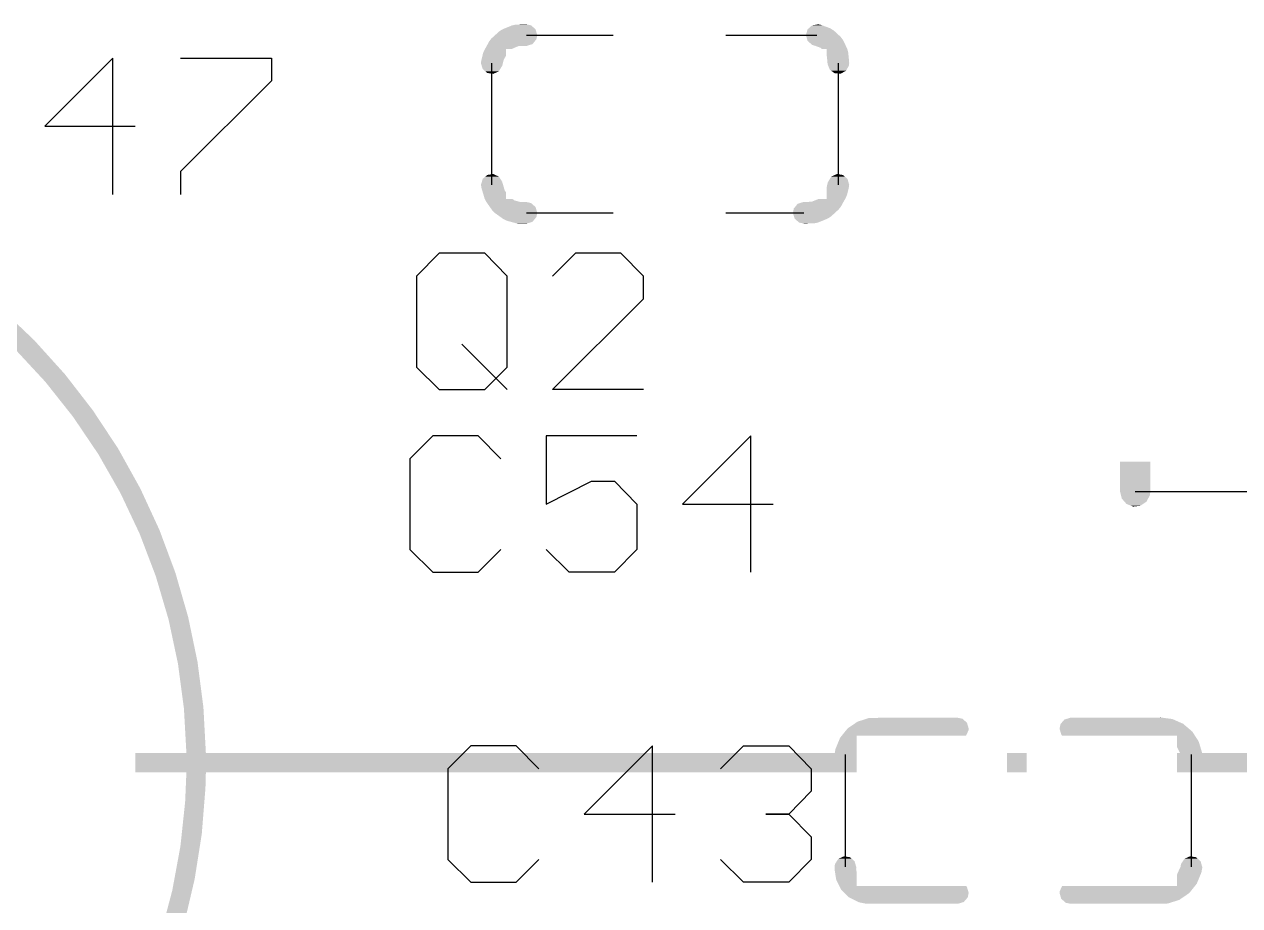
# Model space of a CAD drawing. Extents: x 0 to 3.48, y -0.08 to 2.34.
# Drawn here: x 0.3737 to 0.6547, y 0.9517 to 1.1554 of the extents above; entities that cross this region are included whole.
import ezdxf

# ---------------------------------------------------------------- set-up
doc = ezdxf.new("R2010")
doc.units = 0
doc.layers.add('GTO', color=7, linetype='Continuous')

msp = doc.modelspace()

# ---------------------------------------------------------------- linework, layer by layer
at = {"layer": 'GTO'}
for points in [[(0.48975, 1.15294), (0.50978, 1.15294)], [(0.53583, 1.15294), (0.55686, 1.15294)], [(0.3941, 1.1161), (0.3941, 1.1476), (0.3784, 1.1319), (0.3993, 1.1319)], [(0.4098, 1.1476), (0.4308, 1.1476), (0.4308, 1.1424), (0.4098, 1.1214), (0.4098, 1.1161)], [(0.48173, 1.11835), (0.48173, 1.14646)], [(0.56187, 1.11835), (0.56187, 1.14646)], [(0.48975, 1.11186), (0.50978, 1.11186)], [(0.53583, 1.11186), (0.55386, 1.11186)], [(0.4853, 1.0762), (0.4853, 1.0972), (0.4801, 1.1025), (0.4696, 1.1025), (0.4643, 1.0972), (0.4643, 1.0762), (0.4696, 1.071), (0.4801, 1.071)], [(0.5168, 1.071), (0.4958, 1.071), (0.5168, 1.092), (0.5168, 1.0972), (0.5116, 1.1025), (0.5011, 1.1025), (0.4958, 1.0972)], [(0.4748, 1.0815), (0.4853, 1.071)], [(0.4801, 1.071), (0.4853, 1.0762)], [(0.4838, 1.055), (0.4786, 1.0603), (0.4681, 1.0603), (0.4628, 1.055), (0.4628, 1.034), (0.4681, 1.0288), (0.4786, 1.0288), (0.4838, 1.034)], [(0.5153, 1.0603), (0.4943, 1.0603), (0.4943, 1.0445), (0.5048, 1.0498), (0.5101, 1.0498), (0.5153, 1.0445), (0.5153, 1.034), (0.5101, 1.0288), (0.4996, 1.0288), (0.4943, 1.034)], [(0.5416, 1.0288), (0.5416, 1.0603), (0.5258, 1.0445), (0.5468, 1.0445)], [(0.6305, 1.0474), (0.7905, 1.0474)], [(0.4926, 0.9833), (0.4874, 0.9886), (0.4769, 0.9886), (0.4716, 0.9833), (0.4716, 0.9623), (0.4769, 0.9571), (0.4874, 0.9571), (0.4926, 0.9623)], [(0.5189, 0.9571), (0.5189, 0.9886), (0.5031, 0.9728), (0.5241, 0.9728)], [(0.5346, 0.9833), (0.5399, 0.9886), (0.5504, 0.9886), (0.5556, 0.9833), (0.5556, 0.9781), (0.5504, 0.9728), (0.5451, 0.9728), (0.5504, 0.9728), (0.5556, 0.9676), (0.5556, 0.9623), (0.5504, 0.9571), (0.5399, 0.9571), (0.5346, 0.9623)], [(0.5635, 0.9606), (0.5635, 0.9866)], [(0.6435, 0.9606), (0.6435, 0.9866)]]:
    msp.add_lwpolyline(points, dxfattribs=at)
for points in [[(0.48423, 1.15429), (0.48643, 1.15519), (0.49185, 1.15429), (0.49083, 1.15519)], [(0.48643, 1.15519), (0.48653, 1.15521), (0.49083, 1.15519), (0.4908, 1.15521)], [(0.48653, 1.15521), (0.4873, 1.15537), (0.4908, 1.15521), (0.49, 1.15537)], [(0.4873, 1.15537), (0.48968, 1.15544), (0.49, 1.15537), (0.48968, 1.15544)], [(0.55503, 1.15453), (0.55579, 1.1552), (0.55997, 1.15453), (0.55813, 1.1552)], [(0.55579, 1.1552), (0.55613, 1.15526), (0.55813, 1.1552), (0.55799, 1.15526)], [(0.55613, 1.15526), (0.55697, 1.15539), (0.55799, 1.15526), (0.55744, 1.15539)], [(0.55697, 1.15539), (0.55718, 1.15542), (0.55744, 1.15539), (0.55718, 1.15542)], [(0.48149, 1.15195), (0.48166, 1.15217), (0.49204, 1.15195), (0.49209, 1.15217)], [(0.48166, 1.15217), (0.48251, 1.15294), (0.49209, 1.15217), (0.49225, 1.15294)], [(0.48251, 1.15294), (0.48348, 1.15382), (0.49225, 1.15294), (0.49199, 1.15382)], [(0.48348, 1.15382), (0.48421, 1.15428), (0.49199, 1.15382), (0.49186, 1.15428)], [(0.48421, 1.15428), (0.48423, 1.15429), (0.49186, 1.15428), (0.49185, 1.15429)], [(0.55436, 1.15294), (0.55467, 1.15401), (0.56196, 1.15294), (0.5608, 1.15401)], [(0.55448, 1.15254), (0.55436, 1.15294), (0.56239, 1.15254), (0.56196, 1.15294)], [(0.5547, 1.1518), (0.55448, 1.15254), (0.56294, 1.1518), (0.56239, 1.15254)], [(0.55467, 1.15401), (0.55475, 1.15427), (0.5608, 1.15401), (0.56038, 1.15427)], [(0.55475, 1.15427), (0.55503, 1.15453), (0.56038, 1.15427), (0.55997, 1.15453)], [(0.47994, 1.14932), (0.48019, 1.14977), (0.48503, 1.14932), (0.48503, 1.14977)], [(0.48019, 1.14978), (0.48022, 1.14982), (0.48647, 1.14978), (0.48651, 1.14982)], [(0.48019, 1.14977), (0.48019, 1.14978), (0.48646, 1.14977), (0.48647, 1.14978)], [(0.48022, 1.14982), (0.48053, 1.15039), (0.48651, 1.14982), (0.4879, 1.15039)], [(0.48053, 1.15039), (0.48056, 1.15044), (0.4879, 1.15039), (0.48982, 1.15044)], [(0.48056, 1.15044), (0.4808, 1.15087), (0.48982, 1.15044), (0.49115, 1.15087)], [(0.4808, 1.15087), (0.48115, 1.15152), (0.49115, 1.15087), (0.49168, 1.15152)], [(0.48115, 1.15152), (0.48149, 1.15195), (0.49168, 1.15152), (0.49204, 1.15195)], [(0.55475, 1.1516), (0.5547, 1.1518), (0.56304, 1.1516), (0.56294, 1.1518)], [(0.55581, 1.15068), (0.55475, 1.1516), (0.56349, 1.15068), (0.56304, 1.1516)], [(0.55653, 1.15046), (0.55581, 1.15068), (0.56359, 1.15046), (0.56349, 1.15068)], [(0.55777, 1.15001), (0.55653, 1.15046), (0.56381, 1.15001), (0.56359, 1.15046)], [(0.558, 1.14979), (0.55777, 1.15001), (0.56391, 1.14979), (0.56381, 1.15001)], [(0.55802, 1.14978), (0.558, 1.14979), (0.56392, 1.14978), (0.56391, 1.14979)], [(0.55802, 1.14977), (0.55802, 1.14978), (0.56392, 1.14977), (0.56392, 1.14978)], [(0.55918, 1.14893), (0.55918, 1.14977), (0.56415, 1.14893), (0.56392, 1.14977)], [(0.47923, 1.14645), (0.4793, 1.14704), (0.4843, 1.14645), (0.48445, 1.14704)], [(0.4793, 1.14704), (0.47934, 1.1472), (0.48445, 1.14704), (0.48448, 1.1472)], [(0.47934, 1.1472), (0.47958, 1.14819), (0.48448, 1.1472), (0.48503, 1.14819)], [(0.47958, 1.14819), (0.4797, 1.14869), (0.48503, 1.14819), (0.48503, 1.14869)], [(0.4797, 1.1487), (0.47994, 1.14932), (0.48503, 1.1487), (0.48503, 1.14932)], [(0.4797, 1.14869), (0.4797, 1.1487), (0.48503, 1.14869), (0.48503, 1.1487)], [(0.55918, 1.1481), (0.55918, 1.14893), (0.56423, 1.1481), (0.56415, 1.14893)], [(0.55921, 1.14803), (0.55918, 1.1481), (0.56424, 1.14803), (0.56423, 1.1481)], [(0.55922, 1.14802), (0.55921, 1.14803), (0.56424, 1.14802), (0.56424, 1.14803)], [(0.55934, 1.14669), (0.55922, 1.14802), (0.56436, 1.14669), (0.56424, 1.14802)], [(0.55936, 1.14645), (0.55934, 1.14669), (0.56437, 1.14645), (0.56436, 1.14669)], [(0.4794, 1.14587), (0.47923, 1.14645), (0.48416, 1.14587), (0.4843, 1.14645)], [(0.47963, 1.14511), (0.4794, 1.14587), (0.48369, 1.14511), (0.48416, 1.14587)], [(0.48027, 1.14454), (0.47963, 1.14511), (0.48334, 1.14454), (0.48369, 1.14511)], [(0.48068, 1.14419), (0.48027, 1.14454), (0.48254, 1.14419), (0.48334, 1.14454)], [(0.48206, 1.14398), (0.48068, 1.14419), (0.48206, 1.14398), (0.48254, 1.14419)], [(0.55938, 1.14622), (0.55936, 1.14645), (0.56435, 1.14622), (0.56437, 1.14645)], [(0.55949, 1.14594), (0.55938, 1.14622), (0.56432, 1.14594), (0.56435, 1.14622)], [(0.5599, 1.14492), (0.55949, 1.14594), (0.56377, 1.14492), (0.56432, 1.14594)], [(0.5602, 1.14471), (0.5599, 1.14492), (0.56365, 1.14471), (0.56377, 1.14492)], [(0.56103, 1.14411), (0.5602, 1.14471), (0.56258, 1.14411), (0.56365, 1.14471)], [(0.56243, 1.14403), (0.56103, 1.14411), (0.56243, 1.14403), (0.56258, 1.14411)], [(0.47923, 1.11835), (0.47945, 1.11906), (0.48434, 1.11835), (0.48413, 1.11906)], [(0.47945, 1.11906), (0.47965, 1.11972), (0.48413, 1.11906), (0.4837, 1.11972)], [(0.47965, 1.11972), (0.48025, 1.12023), (0.4837, 1.11972), (0.48337, 1.12023)], [(0.48025, 1.12023), (0.48071, 1.12062), (0.48337, 1.12023), (0.48252, 1.12062)], [(0.48071, 1.12062), (0.4821, 1.12082), (0.48252, 1.12062), (0.4821, 1.12082)], [(0.5593, 1.11835), (0.55944, 1.11893), (0.56437, 1.11835), (0.5642, 1.11893)], [(0.55944, 1.11893), (0.55991, 1.11969), (0.5642, 1.11893), (0.56398, 1.11969)], [(0.55991, 1.11969), (0.56026, 1.12025), (0.56398, 1.11969), (0.56333, 1.12025)], [(0.56026, 1.12025), (0.56106, 1.12061), (0.56333, 1.12025), (0.56292, 1.12061)], [(0.56106, 1.12061), (0.56154, 1.12082), (0.56292, 1.12061), (0.56154, 1.12082)], [(0.47934, 1.11763), (0.47923, 1.11835), (0.48455, 1.11763), (0.48434, 1.11835)], [(0.47952, 1.11701), (0.47934, 1.11763), (0.48474, 1.11701), (0.48455, 1.11763)], [(0.47965, 1.1166), (0.47952, 1.11701), (0.48503, 1.1166), (0.48474, 1.11701)], [(0.48006, 1.1152), (0.47965, 1.1166), (0.48503, 1.1152), (0.48503, 1.1166)], [(0.55918, 1.11784), (0.5593, 1.11835), (0.56431, 1.11784), (0.56437, 1.11835)], [(0.55918, 1.11776), (0.55918, 1.11784), (0.5643, 1.11776), (0.56431, 1.11784)], [(0.55918, 1.1161), (0.55918, 1.11776), (0.5639, 1.1161), (0.5643, 1.11776)], [(0.55918, 1.11549), (0.55918, 1.1161), (0.56366, 1.11549), (0.5639, 1.1161)], [(0.48014, 1.11503), (0.48006, 1.1152), (0.48503, 1.11503), (0.48503, 1.1152)], [(0.48014, 1.11502), (0.48014, 1.11503), (0.48656, 1.11502), (0.48655, 1.11503)], [(0.48028, 1.11474), (0.48014, 1.11502), (0.48696, 1.11474), (0.48656, 1.11502)], [(0.48028, 1.11473), (0.48028, 1.11474), (0.48696, 1.11473), (0.48696, 1.11474)], [(0.48041, 1.11447), (0.48028, 1.11473), (0.4879, 1.11447), (0.48696, 1.11473)], [(0.48052, 1.11432), (0.48041, 1.11447), (0.48846, 1.11432), (0.4879, 1.11447)], [(0.48065, 1.11412), (0.48052, 1.11432), (0.4908, 1.11412), (0.48985, 1.11432)], [(0.4813, 1.1132), (0.48065, 1.11412), (0.49185, 1.1132), (0.4908, 1.11412)], [(0.48184, 1.11243), (0.4813, 1.1132), (0.49208, 1.11243), (0.49185, 1.1132)], [(0.48846, 1.11432), (0.48967, 1.11436), (0.48985, 1.11432), (0.48967, 1.11436)], [(0.55152, 1.11263), (0.55156, 1.11285), (0.56194, 1.11263), (0.56211, 1.11285)], [(0.55156, 1.11285), (0.55192, 1.11328), (0.56211, 1.11285), (0.56245, 1.11328)], [(0.55192, 1.11328), (0.55245, 1.11393), (0.56245, 1.11328), (0.56281, 1.11393)], [(0.55245, 1.11393), (0.55379, 1.11436), (0.56281, 1.11393), (0.56304, 1.11436)], [(0.55379, 1.11436), (0.5557, 1.11441), (0.56304, 1.11436), (0.56307, 1.11441)], [(0.5557, 1.11441), (0.55709, 1.11498), (0.56308, 1.11441), (0.56339, 1.11498)], [(0.5557, 1.11441), (0.5557, 1.11441), (0.56307, 1.11441), (0.56308, 1.11441)], [(0.55709, 1.11498), (0.55714, 1.11502), (0.56339, 1.11498), (0.56341, 1.11502)], [(0.55714, 1.11502), (0.55714, 1.11503), (0.56341, 1.11502), (0.56341, 1.11503)], [(0.55917, 1.11503), (0.55918, 1.11503), (0.56341, 1.11503), (0.56342, 1.11503)], [(0.55918, 1.11503), (0.55918, 1.11549), (0.56342, 1.11503), (0.56366, 1.11549)], [(0.4824, 1.11186), (0.48184, 1.11243), (0.49225, 1.11186), (0.49208, 1.11243)], [(0.48243, 1.11183), (0.4824, 1.11186), (0.49224, 1.11183), (0.49225, 1.11186)], [(0.48376, 1.11088), (0.48243, 1.11183), (0.49205, 1.11088), (0.49224, 1.11183)], [(0.4844, 1.11041), (0.48376, 1.11088), (0.49167, 1.11041), (0.49205, 1.11088)], [(0.4852, 1.11003), (0.4844, 1.11041), (0.49135, 1.11003), (0.49167, 1.11041)], [(0.48607, 1.10979), (0.4852, 1.11003), (0.49116, 1.10979), (0.49135, 1.11003)], [(0.55136, 1.11186), (0.55152, 1.11263), (0.56109, 1.11186), (0.56194, 1.11263)], [(0.55161, 1.11098), (0.55136, 1.11186), (0.56013, 1.11098), (0.56109, 1.11186)], [(0.55175, 1.11052), (0.55161, 1.11098), (0.5594, 1.11052), (0.56013, 1.11098)], [(0.55175, 1.11051), (0.55175, 1.11052), (0.55938, 1.11051), (0.5594, 1.11052)], [(0.55278, 1.10961), (0.55175, 1.11051), (0.55718, 1.10961), (0.55938, 1.11051)], [(0.4875, 1.1094), (0.48607, 1.10979), (0.48995, 1.1094), (0.49116, 1.10979)], [(0.48782, 1.10936), (0.4875, 1.1094), (0.48983, 1.10936), (0.48995, 1.1094)], [(0.48824, 1.10931), (0.48782, 1.10936), (0.48824, 1.10931), (0.48983, 1.10936)], [(0.5528, 1.10959), (0.55278, 1.10961), (0.55708, 1.10959), (0.55718, 1.10961)], [(0.5536, 1.10943), (0.5528, 1.10959), (0.5563, 1.10943), (0.55708, 1.10959)], [(0.55393, 1.10936), (0.5536, 1.10943), (0.55393, 1.10936), (0.5563, 1.10943)], [(0.36931, 1.08239), (0.36375, 1.08753), (0.37595, 1.08239), (0.37055, 1.08753)], [(0.37139, 1.08046), (0.36931, 1.08239), (0.37769, 1.08046), (0.37595, 1.08239)], [(0.37689, 1.07453), (0.37139, 1.08046), (0.38304, 1.07453), (0.37769, 1.08046)], [(0.37847, 1.07283), (0.37689, 1.07453), (0.38436, 1.07283), (0.38304, 1.07453)], [(0.38376, 1.06616), (0.37847, 1.07283), (0.38952, 1.06616), (0.38436, 1.07283)], [(0.38494, 1.06467), (0.38376, 1.06616), (0.3905, 1.06467), (0.38952, 1.06616)], [(0.3899, 1.05733), (0.38494, 1.06467), (0.39535, 1.05733), (0.3905, 1.06467)], [(0.39077, 1.05604), (0.3899, 1.05733), (0.39606, 1.05604), (0.39535, 1.05733)], [(0.3953, 1.04808), (0.39077, 1.05604), (0.40049, 1.04808), (0.39606, 1.05604)], [(0.627, 1.0474), (0.627, 1.05428), (0.634, 1.0474), (0.634, 1.05428)], [(0.627, 1.05428), (0.627, 1.05428), (0.634, 1.05428), (0.627, 1.05428)], [(0.39591, 1.04699), (0.3953, 1.04808), (0.40099, 1.04699), (0.40049, 1.04808)], [(0.39993, 1.03847), (0.39591, 1.04699), (0.40492, 1.03847), (0.40099, 1.04699)], [(0.62723, 1.04648), (0.627, 1.0474), (0.63388, 1.04648), (0.634, 1.0474)], [(0.6274, 1.04579), (0.62723, 1.04648), (0.63349, 1.04579), (0.63388, 1.04648)], [(0.62806, 1.04503), (0.6274, 1.04579), (0.63307, 1.04503), (0.63349, 1.04579)], [(0.62849, 1.04454), (0.62806, 1.04503), (0.63233, 1.04454), (0.63307, 1.04503)], [(0.62959, 1.04411), (0.62849, 1.04454), (0.63169, 1.04411), (0.63233, 1.04454)], [(0.63004, 1.04393), (0.62959, 1.04411), (0.63004, 1.04393), (0.63169, 1.04411)], [(0.40035, 1.03757), (0.39993, 1.03847), (0.40525, 1.03757), (0.40492, 1.03847)], [(0.40378, 1.02855), (0.40035, 1.03757), (0.40861, 1.02855), (0.40525, 1.03757)], [(0.40405, 1.02784), (0.40378, 1.02855), (0.40881, 1.02784), (0.40861, 1.02855)], [(0.40684, 1.01838), (0.40405, 1.02784), (0.41154, 1.01838), (0.40881, 1.02784)], [(0.407, 1.01786), (0.40684, 1.01838), (0.41165, 1.01786), (0.41154, 1.01838)], [(0.40909, 1.00802), (0.407, 1.01786), (0.4137, 1.00802), (0.41165, 1.01786)], [(0.40917, 1.00767), (0.40909, 1.00802), (0.41374, 1.00767), (0.4137, 1.00802)], [(0.41052, 0.99753), (0.40917, 1.00767), (0.41506, 0.99753), (0.41374, 1.00767)], [(0.41055, 0.99735), (0.41052, 0.99753), (0.41507, 0.99735), (0.41506, 0.99753)], [(0.41113, 0.98696), (0.41055, 0.99735), (0.41563, 0.98696), (0.41507, 0.99735)], [(0.56628, 0.99419), (0.56838, 0.99487), (0.59133, 0.99419), (0.59056, 0.99487)], [(0.56838, 0.99487), (0.56891, 0.99504), (0.59056, 0.99487), (0.58979, 0.99504)], [(0.56891, 0.99504), (0.57164, 0.9951), (0.58979, 0.99504), (0.5895, 0.9951)], [(0.61416, 0.99471), (0.61455, 0.99482), (0.63932, 0.99471), (0.63906, 0.99482)], [(0.61455, 0.99482), (0.6155, 0.9951), (0.63906, 0.99482), (0.63687, 0.9951)], [(0.63534, 0.9951), (0.63633, 0.99517), (0.63687, 0.9951), (0.63633, 0.99517)], [(0.56267, 0.99098), (0.5637, 0.99225), (0.5914, 0.99098), (0.59198, 0.99225)], [(0.5637, 0.99225), (0.56398, 0.9926), (0.59198, 0.99225), (0.592, 0.9926)], [(0.56398, 0.9926), (0.564, 0.99263), (0.592, 0.9926), (0.59199, 0.99263)], [(0.564, 0.99263), (0.56592, 0.99394), (0.59199, 0.99263), (0.59161, 0.99394)], [(0.56592, 0.99394), (0.56628, 0.99419), (0.59161, 0.99394), (0.59133, 0.99419)], [(0.613, 0.9926), (0.61324, 0.99365), (0.64289, 0.9926), (0.64165, 0.99365)], [(0.6132, 0.99192), (0.613, 0.9926), (0.64369, 0.99192), (0.64289, 0.9926)], [(0.61324, 0.99365), (0.61328, 0.99371), (0.64165, 0.99365), (0.64159, 0.99371)], [(0.61328, 0.99371), (0.61416, 0.99471), (0.64159, 0.99371), (0.63932, 0.99471)], [(0.56122, 0.98793), (0.56227, 0.99048), (0.56613, 0.98793), (0.56613, 0.99048)], [(0.56227, 0.99048), (0.56266, 0.99097), (0.56613, 0.99048), (0.56613, 0.99097)], [(0.56266, 0.99097), (0.56267, 0.99097), (0.56613, 0.99097), (0.56614, 0.99097)], [(0.56267, 0.99097), (0.56267, 0.99098), (0.5914, 0.99097), (0.5914, 0.99098)], [(0.61339, 0.99126), (0.6132, 0.99192), (0.64412, 0.99126), (0.64369, 0.99192)], [(0.6136, 0.99098), (0.61339, 0.99126), (0.6443, 0.99098), (0.64412, 0.99126)], [(0.6136, 0.99097), (0.6136, 0.99098), (0.6443, 0.99097), (0.6443, 0.99098)], [(0.64018, 0.99097), (0.64017, 0.99097), (0.64431, 0.99097), (0.6443, 0.99097)], [(0.64018, 0.9896), (0.64018, 0.99097), (0.64519, 0.9896), (0.64431, 0.99097)], [(0.64018, 0.98832), (0.64018, 0.9896), (0.64557, 0.98832), (0.64519, 0.9896)], [(0.39935, 0.9847), (0.39933, 0.98695), (0.56613, 0.9847), (0.56613, 0.98695)], [(0.41112, 0.98695), (0.41113, 0.98696), (0.41564, 0.98695), (0.41563, 0.98696)], [(0.56102, 0.98695), (0.56103, 0.98696), (0.56613, 0.98695), (0.56613, 0.98696)], [(0.56103, 0.98696), (0.56122, 0.98793), (0.56613, 0.98696), (0.56613, 0.98793)], [(0.60088, 0.98245), (0.60088, 0.98695), (0.60543, 0.98245), (0.60543, 0.98695)], [(0.60088, 0.98695), (0.60088, 0.98695), (0.60543, 0.98695), (0.60088, 0.98695)], [(0.64087, 0.98696), (0.64018, 0.98832), (0.64598, 0.98696), (0.64557, 0.98832)], [(0.64018, 0.9828), (0.64018, 0.98695), (0.79536, 0.9828), (0.7943, 0.98695)], [(0.64086, 0.98695), (0.64086, 0.98696), (0.64598, 0.98695), (0.64598, 0.98696)], [(0.39933, 0.98245), (0.39935, 0.9847), (0.56613, 0.98245), (0.56613, 0.9847)], [(0.41097, 0.97877), (0.41113, 0.98244), (0.41553, 0.97877), (0.41563, 0.98244)], [(0.41113, 0.98244), (0.41112, 0.98245), (0.41563, 0.98244), (0.41564, 0.98245)], [(0.41112, 0.98245), (0.41112, 0.98245), (0.41564, 0.98245), (0.56613, 0.98245)], [(0.64018, 0.98245), (0.64018, 0.9828), (0.79552, 0.98245), (0.79536, 0.9828)], [(0.41084, 0.97571), (0.41097, 0.97877), (0.41528, 0.97571), (0.41553, 0.97877)], [(0.41005, 0.96822), (0.41084, 0.97571), (0.41468, 0.96822), (0.41528, 0.97571)], [(0.40974, 0.96536), (0.41005, 0.96822), (0.41423, 0.96536), (0.41468, 0.96822)], [(0.40834, 0.95776), (0.40974, 0.96536), (0.41303, 0.95776), (0.41423, 0.96536)], [(0.56101, 0.96083), (0.56112, 0.96134), (0.56594, 0.96083), (0.56578, 0.96134)], [(0.56112, 0.96134), (0.56151, 0.96194), (0.56578, 0.96134), (0.56561, 0.96194)], [(0.56151, 0.96194), (0.56189, 0.96251), (0.56561, 0.96194), (0.56496, 0.96251)], [(0.56189, 0.96251), (0.5627, 0.96286), (0.56496, 0.96251), (0.56455, 0.96286)], [(0.5627, 0.96286), (0.56317, 0.96307), (0.56455, 0.96286), (0.56317, 0.96307)], [(0.64103, 0.96095), (0.64111, 0.96134), (0.6459, 0.96095), (0.64579, 0.96134)], [(0.64111, 0.96134), (0.64152, 0.96194), (0.64579, 0.96134), (0.64561, 0.96194)], [(0.64152, 0.96194), (0.64189, 0.96251), (0.64561, 0.96194), (0.64496, 0.96251)], [(0.64189, 0.96251), (0.6427, 0.96286), (0.64496, 0.96251), (0.64455, 0.96286)], [(0.6427, 0.96286), (0.64317, 0.96307), (0.64455, 0.96286), (0.64317, 0.96307)], [(0.56098, 0.9601), (0.56099, 0.96029), (0.56598, 0.9601), (0.56599, 0.96029)], [(0.56113, 0.95917), (0.56098, 0.9601), (0.56613, 0.95917), (0.56598, 0.9601)], [(0.56099, 0.96037), (0.561, 0.9606), (0.56599, 0.96037), (0.566, 0.9606)], [(0.56099, 0.96029), (0.56099, 0.96037), (0.56599, 0.96029), (0.56599, 0.96037)], [(0.561, 0.96062), (0.56101, 0.96083), (0.566, 0.96062), (0.56594, 0.96083)], [(0.561, 0.9606), (0.561, 0.96062), (0.566, 0.9606), (0.566, 0.96062)], [(0.56138, 0.95761), (0.56113, 0.95917), (0.56613, 0.95761), (0.56613, 0.95917)], [(0.64018, 0.95888), (0.64035, 0.95927), (0.64563, 0.95888), (0.64579, 0.95927)], [(0.64018, 0.95672), (0.64018, 0.95888), (0.64473, 0.95672), (0.64562, 0.95888)], [(0.64018, 0.95888), (0.64018, 0.95888), (0.64562, 0.95888), (0.64563, 0.95888)], [(0.64035, 0.95927), (0.6408, 0.96025), (0.64579, 0.95927), (0.64598, 0.96025)], [(0.6408, 0.96025), (0.64096, 0.9606), (0.64598, 0.96025), (0.646, 0.9606)], [(0.64096, 0.9606), (0.64097, 0.96061), (0.646, 0.9606), (0.646, 0.96061)], [(0.64097, 0.96061), (0.64103, 0.96095), (0.646, 0.96061), (0.6459, 0.96095)], [(0.40785, 0.95512), (0.40834, 0.95776), (0.41241, 0.95512), (0.41303, 0.95776)], [(0.56208, 0.95623), (0.56138, 0.95761), (0.56613, 0.95623), (0.56613, 0.95761)], [(0.56209, 0.95622), (0.56209, 0.95623), (0.5914, 0.95622), (0.5914, 0.95623)], [(0.56209, 0.95623), (0.56209, 0.95623), (0.5914, 0.95623), (0.56613, 0.95623)], [(0.56223, 0.95594), (0.56209, 0.95622), (0.59161, 0.95594), (0.5914, 0.95622)], [(0.56253, 0.95536), (0.56223, 0.95594), (0.59178, 0.95536), (0.59161, 0.95594)], [(0.61303, 0.95495), (0.6136, 0.95622), (0.6433, 0.95495), (0.64433, 0.95622)], [(0.6136, 0.95622), (0.6136, 0.95623), (0.64433, 0.95622), (0.64433, 0.95623)], [(0.6136, 0.95623), (0.6136, 0.95623), (0.64017, 0.95623), (0.6136, 0.95623)], [(0.64017, 0.95623), (0.64018, 0.95623), (0.64433, 0.95623), (0.64434, 0.95623)], [(0.64018, 0.95623), (0.64018, 0.95672), (0.64434, 0.95623), (0.64473, 0.95672)], [(0.40582, 0.94746), (0.40785, 0.95512), (0.41061, 0.94746), (0.41241, 0.95512)], [(0.5633, 0.9546), (0.56253, 0.95536), (0.592, 0.9546), (0.59178, 0.95536)], [(0.56432, 0.95358), (0.5633, 0.9546), (0.59178, 0.95358), (0.592, 0.9546)], [(0.5644, 0.95355), (0.56432, 0.95358), (0.59177, 0.95355), (0.59178, 0.95358)], [(0.5665, 0.95249), (0.5644, 0.95355), (0.59085, 0.95249), (0.59177, 0.95355)], [(0.613, 0.9546), (0.61303, 0.95495), (0.64302, 0.9546), (0.6433, 0.95495)], [(0.61301, 0.95457), (0.613, 0.9546), (0.643, 0.95457), (0.64302, 0.9546)], [(0.61339, 0.95326), (0.61301, 0.95457), (0.64108, 0.95326), (0.643, 0.95457)], [(0.61367, 0.95301), (0.61339, 0.95326), (0.64072, 0.95301), (0.64108, 0.95326)], [(0.61445, 0.95233), (0.61367, 0.95301), (0.63862, 0.95233), (0.64072, 0.95301)], [(0.56658, 0.95245), (0.5665, 0.95249), (0.5907, 0.95245), (0.59085, 0.95249)], [(0.56828, 0.95211), (0.56658, 0.95245), (0.58954, 0.95211), (0.5907, 0.95245)], [(0.5685, 0.9521), (0.56828, 0.95211), (0.5895, 0.9521), (0.58954, 0.95211)], [(0.61522, 0.95216), (0.61445, 0.95233), (0.6381, 0.95216), (0.63862, 0.95233)], [(0.6155, 0.9521), (0.61522, 0.95216), (0.63534, 0.9521), (0.6381, 0.95216)]]:
    msp.add_solid(points, dxfattribs=at)

doc.saveas('drawing.dxf')
